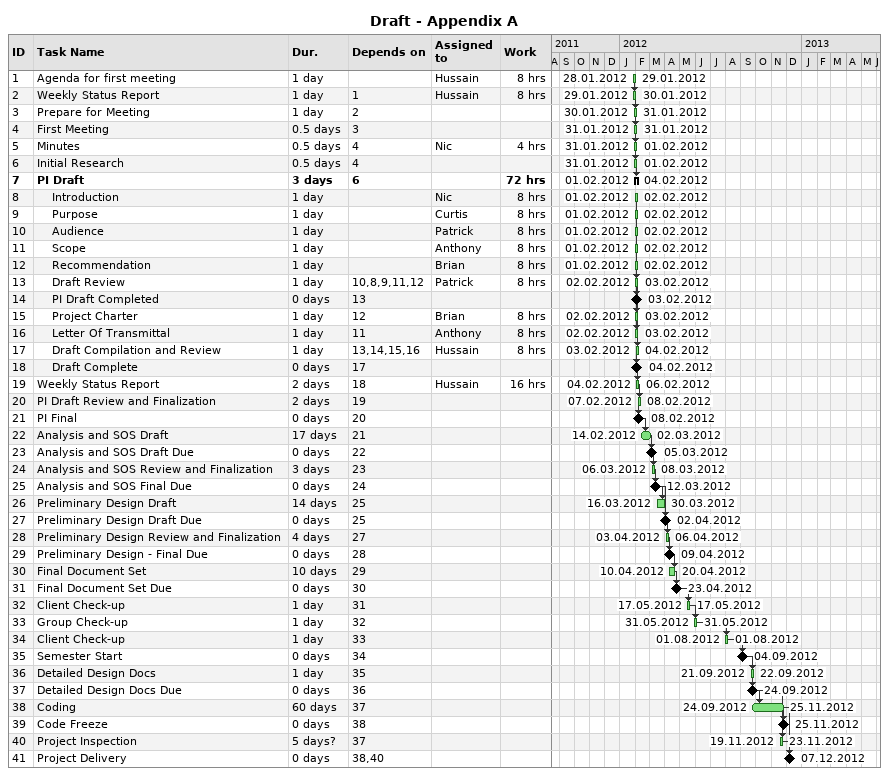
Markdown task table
Draft - Appendix A

| ID | Level | Task | Duration | Start | Finish | Predecessors | Resources | Work (h) |
|---|---|---|---|---|---|---|---|---|
| 1 | 1 | Agenda for first meeting | 1d | 2012-01-28 | 2012-01-29 |  | Hussain | 8 |
| 2 | 1 | Weekly Status Report | 1d | 2012-01-29 | 2012-01-30 | 1 | Hussain | 8 |
| 3 | 1 | Prepare for Meeting | 1d | 2012-01-30 | 2012-01-31 | 2 |  |  |
| 4 | 1 | First Meeting | 0.5d | 2012-01-31 | 2012-01-31 | 3 |  |  |
| 5 | 1 | Minutes | 0.5d | 2012-01-31 | 2012-02-01 | 4 | Nic | 4 |
| 6 | 1 | Initial Research | 0.5d | 2012-01-31 | 2012-02-01 | 4 |  |  |
| 7 | 1 | **PI Draft** | 3d | 2012-02-01 | 2012-02-04 | 6 |  | 72 |
| 8 | 2 | Introduction | 1d | 2012-02-01 | 2012-02-02 |  | Nic | 8 |
| 9 | 2 | Purpose | 1d | 2012-02-01 | 2012-02-02 |  | Curtis | 8 |
| 10 | 2 | Audience | 1d | 2012-02-01 | 2012-02-02 |  | Patrick | 8 |
| 11 | 2 | Scope | 1d | 2012-02-01 | 2012-02-02 |  | Anthony | 8 |
| 12 | 2 | Recommendation | 1d | 2012-02-01 | 2012-02-02 |  | Brian | 8 |
| 13 | 2 | Draft Review | 1d | 2012-02-02 | 2012-02-03 | 10, 8, 9, 11, 12 | Patrick | 8 |
| 14 | 2 | PI Draft Completed | 0d | 2012-02-03 | 2012-02-03 | 13 |  |  |
| 15 | 2 | Project Charter | 1d | 2012-02-02 | 2012-02-03 | 12 | Brian | 8 |
| 16 | 2 | Letter Of Transmittal | 1d | 2012-02-02 | 2012-02-03 | 11 | Anthony | 8 |
| 17 | 2 | Draft Compilation and Review | 1d | 2012-02-03 | 2012-02-04 | 13, 14, 15, 16 | Hussain | 8 |
| 18 | 2 | Draft Complete | 0d | 2012-02-04 | 2012-02-04 | 17 |  |  |
| 19 | 1 | Weekly Status Report | 2d | 2012-02-04 | 2012-02-06 | 18 | Hussain | 16 |
| 20 | 1 | PI Draft Review and Finalization | 2d | 2012-02-07 | 2012-02-08 | 19 |  |  |
| 21 | 1 | PI Final | 0d | 2012-02-08 | 2012-02-08 | 20 |  |  |
| 22 | 1 | Analysis and SOS Draft | 17d | 2012-02-14 | 2012-03-02 | 21 |  |  |
| 23 | 1 | Analysis and SOS Draft Due | 0d | 2012-03-05 | 2012-03-05 | 22 |  |  |
| 24 | 1 | Analysis and SOS Review and Finalization | 3d | 2012-03-06 | 2012-03-08 | 23 |  |  |
| 25 | 1 | Analysis and SOS Final Due | 0d | 2012-03-12 | 2012-03-12 | 24 |  |  |
| 26 | 1 | Preliminary Design Draft | 14d | 2012-03-16 | 2012-03-30 | 25 |  |  |
| 27 | 1 | Preliminary Design Draft Due | 0d | 2012-04-02 | 2012-04-02 | 25 |  |  |
| 28 | 1 | Preliminary Design Review and Finalization | 4d | 2012-04-03 | 2012-04-06 | 27 |  |  |
| 29 | 1 | Preliminary Design - Final Due | 0d | 2012-04-09 | 2012-04-09 | 28 |  |  |
| 30 | 1 | Final Document Set | 10d | 2012-04-10 | 2012-04-20 | 29 |  |  |
| 31 | 1 | Final Document Set Due | 0d | 2012-04-23 | 2012-04-23 | 30 |  |  |
| 32 | 1 | Client Check-up | 1d | 2012-05-17 | 2012-05-17 | 31 |  |  |
| 33 | 1 | Group Check-up | 1d | 2012-05-31 | 2012-05-31 | 32 |  |  |
| 34 | 1 | Client Check-up | 1d | 2012-08-01 | 2012-08-01 | 33 |  |  |
| 35 | 1 | Semester Start | 0d | 2012-09-04 | 2012-09-04 | 34 |  |  |
| 36 | 1 | Detailed Design Docs | 1d | 2012-09-21 | 2012-09-22 | 35 |  |  |
| 37 | 1 | Detailed Design Docs Due | 0d | 2012-09-24 | 2012-09-24 | 36 |  |  |
| 38 | 1 | Coding | 60d | 2012-09-24 | 2012-11-25 | 37 |  |  |
| 39 | 1 | Code Freeze | 0d | 2012-11-25 | 2012-11-25 | 38 |  |  |
| 40 | 1 | Project Inspection | 5d? | 2012-11-19 | 2012-11-23 | 37 |  |  |
| 41 | 1 | Project Delivery | 0d | 2012-12-07 | 2012-12-07 | 38, 40 |  |  |
